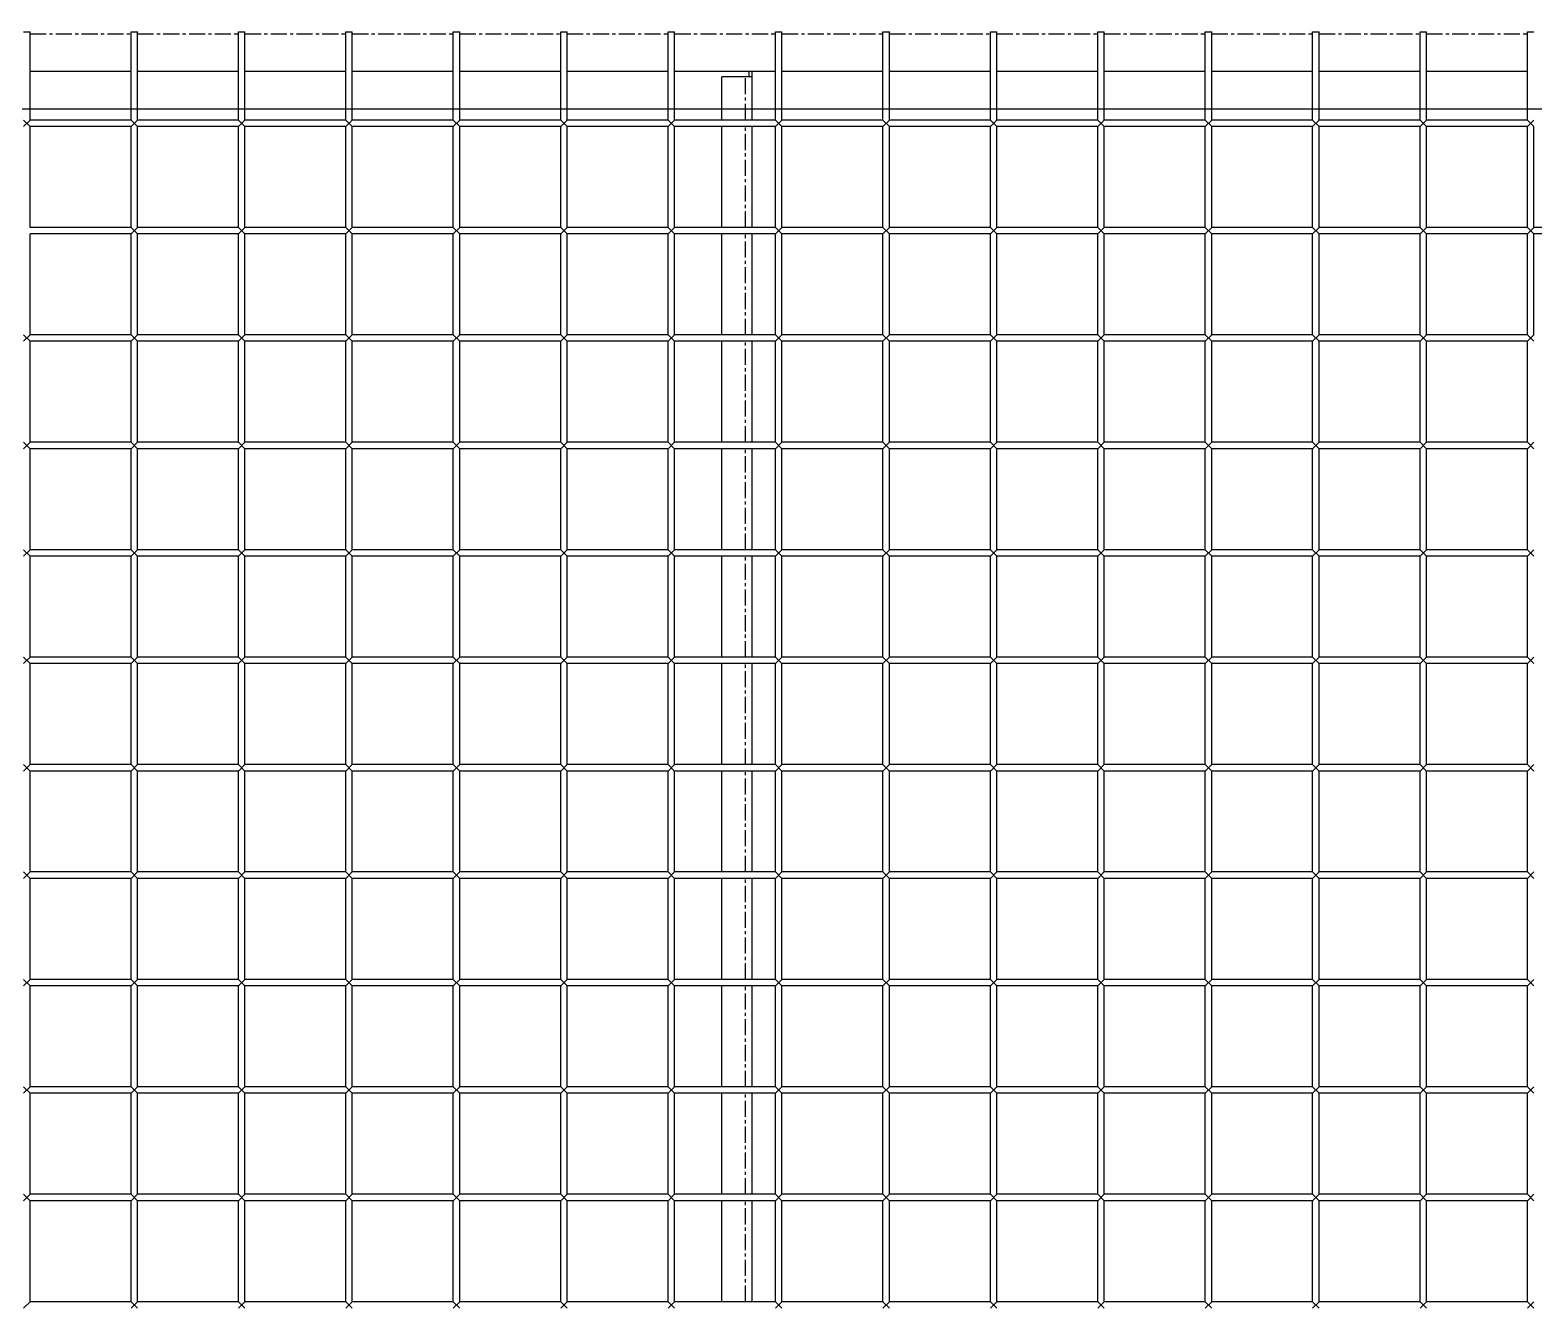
# Model space of a CAD drawing. Header units: millimetres. Extents: x -198529 to 244266, y -64 to 158464.
# Drawn here: x -169082 to -168382, y 97567 to 98160 of the extents above; entities that cross this region are included whole.
import ezdxf

# ---------------------------------------------------------------- set-up
doc = ezdxf.new("R2010")
doc.units = ezdxf.units.MM
doc.linetypes.add('CENTER', pattern=[12, 7.5, -1.5, 1.5, -1.5])
doc.layers.add('0-DCC', color=30, linetype='Continuous')
doc.layers.add('0-DCC-STRUC', color=180, linetype='Continuous')

# ---------------------------------------------------------------- blocks, each defined once
blk = doc.blocks.new('DCC2850x1800(右)')
at = {"color": 0, "linetype": 'Continuous'}
for p, q in [((64142.5, -72712.38), (64139.5, -72712.38)), ((64142.5, -72753.48), (64142.5, -72712.38)), ((64189.5, -72753.48), (64189.5, -72712.38)), ((64192.5, -72712.38), (64189.5, -72712.38)), ((64192.5, -72753.48), (64192.5, -72712.38)), ((64239.5, -72753.48), (64239.5, -72712.38)), ((64242.5, -72712.38), (64239.5, -72712.38)), ((64242.5, -72753.48), (64242.5, -72712.38)), ((64289.5, -72753.48), (64289.5, -72712.38)), ((64292.5, -72712.38), (64289.5, -72712.38)), ((64292.5, -72753.48), (64292.5, -72712.38)), ((64339.5, -72753.48), (64339.5, -72712.38)), ((64342.5, -72712.38), (64339.5, -72712.38)), ((64342.5, -72753.48), (64342.5, -72712.38)), ((64389.5, -72753.48), (64389.5, -72712.38)), ((64392.5, -72712.38), (64389.5, -72712.38)), ((64392.5, -72753.48), (64392.5, -72712.38)), ((64439.5, -72753.48), (64439.5, -72712.38)), ((64442.5, -72712.38), (64439.5, -72712.38)), ((64442.5, -72753.48), (64442.5, -72712.38)), ((64489.5, -72753.48), (64489.5, -72712.38)), ((64492.5, -72712.38), (64489.5, -72712.38)), ((64492.5, -72753.48), (64492.5, -72712.38)), ((64539.5, -72753.48), (64539.5, -72712.38)), ((64542.5, -72712.38), (64539.5, -72712.38)), ((64542.5, -72753.48), (64542.5, -72712.38)), ((64589.5, -72753.48), (64589.5, -72712.38)), ((64592.5, -72712.38), (64589.5, -72712.38)), ((64592.5, -72753.48), (64592.5, -72712.38)), ((64639.5, -72753.48), (64639.5, -72712.38)), ((64642.5, -72712.38), (64639.5, -72712.38)), ((64642.5, -72753.48), (64642.5, -72712.38)), ((64689.5, -72753.48), (64689.5, -72712.38)), ((64692.5, -72712.38), (64689.5, -72712.38)), ((64692.5, -72753.48), (64692.5, -72712.38)), ((64739.5, -72753.48), (64739.5, -72712.38)), ((64742.5, -72712.38), (64739.5, -72712.38)), ((64742.5, -72753.48), (64742.5, -72712.38)), ((64789.5, -72753.48), (64789.5, -72712.38)), ((64792.5, -72712.38), (64789.5, -72712.38)), ((64792.5, -72753.48), (64792.5, -72712.38)), ((64839.5, -72753.48), (64839.5, -72712.38)), ((64842.5, -72712.38), (64839.5, -72712.38)), ((64142.5, -72730.88), (64189.5, -72730.88)), ((64192.5, -72730.88), (64239.5, -72730.88)), ((64242.5, -72730.88), (64289.5, -72730.88)), ((64292.5, -72730.88), (64339.5, -72730.88)), ((64342.5, -72730.88), (64389.5, -72730.88)), ((64392.5, -72730.88), (64439.5, -72730.88)), ((64442.5, -72730.88), (64489.5, -72730.88)), ((64492.5, -72730.88), (64539.5, -72730.88)), ((64503.5, -72730.88), (64503.5, -72753.48)), ((64503.5, -72733.38), (64517.5, -72733.38)), ((64505, -72730.88), (64505, -72733.38)), ((64517.5, -72753.48), (64517.5, -72733.38)), ((64542.5, -72730.88), (64589.5, -72730.88)), ((64592.5, -72730.88), (64639.5, -72730.88)), ((64642.5, -72730.88), (64689.5, -72730.88)), ((64692.5, -72730.88), (64739.5, -72730.88)), ((64742.5, -72730.88), (64789.5, -72730.88)), ((64792.5, -72730.88), (64839.5, -72730.88)), ((64142.5, -72756.48), (64139.5, -72753.48)), ((64139.5, -72756.48), (64142.5, -72753.48)), ((64139.5, -72803.48), (64139.5, -72756.48)), ((64142.5, -72753.48), (64189.5, -72753.48)), ((64142.5, -72756.48), (64189.5, -72756.48)), ((64142.5, -72803.48), (64142.5, -72756.48)), ((64192.5, -72756.48), (64189.5, -72753.48)), ((64189.5, -72756.48), (64192.5, -72753.48)), ((64189.5, -72803.48), (64189.5, -72756.48)), ((64192.5, -72753.48), (64239.5, -72753.48)), ((64192.5, -72756.48), (64239.5, -72756.48)), ((64192.5, -72803.48), (64192.5, -72756.48)), ((64242.5, -72756.48), (64239.5, -72753.48)), ((64239.5, -72756.48), (64242.5, -72753.48)), ((64239.5, -72803.48), (64239.5, -72756.48)), ((64242.5, -72753.48), (64289.5, -72753.48)), ((64242.5, -72756.48), (64289.5, -72756.48)), ((64242.5, -72803.48), (64242.5, -72756.48)), ((64292.5, -72756.48), (64289.5, -72753.48)), ((64289.5, -72756.48), (64292.5, -72753.48)), ((64289.5, -72803.48), (64289.5, -72756.48)), ((64292.5, -72753.48), (64339.5, -72753.48)), ((64292.5, -72756.48), (64339.5, -72756.48)), ((64292.5, -72803.48), (64292.5, -72756.48)), ((64342.5, -72756.48), (64339.5, -72753.48)), ((64339.5, -72756.48), (64342.5, -72753.48)), ((64339.5, -72803.48), (64339.5, -72756.48)), ((64342.5, -72753.48), (64389.5, -72753.48)), ((64342.5, -72756.48), (64389.5, -72756.48)), ((64342.5, -72803.48), (64342.5, -72756.48)), ((64392.5, -72756.48), (64389.5, -72753.48)), ((64389.5, -72756.48), (64392.5, -72753.48)), ((64389.5, -72803.48), (64389.5, -72756.48)), ((64392.5, -72753.48), (64439.5, -72753.48)), ((64392.5, -72756.48), (64439.5, -72756.48)), ((64392.5, -72803.48), (64392.5, -72756.48)), ((64442.5, -72756.48), (64439.5, -72753.48)), ((64439.5, -72756.48), (64442.5, -72753.48)), ((64439.5, -72803.48), (64439.5, -72756.48)), ((64442.5, -72753.48), (64489.5, -72753.48)), ((64442.5, -72756.48), (64489.5, -72756.48)), ((64442.5, -72803.48), (64442.5, -72756.48)), ((64492.5, -72756.48), (64489.5, -72753.48)), ((64489.5, -72756.48), (64492.5, -72753.48)), ((64489.5, -72803.48), (64489.5, -72756.48)), ((64492.5, -72753.48), (64539.5, -72753.48)), ((64492.5, -72756.48), (64539.5, -72756.48)), ((64492.5, -72803.48), (64492.5, -72756.48)), ((64503.5, -72756.48), (64503.5, -72803.48)), ((64517.5, -72803.48), (64517.5, -72756.48)), ((64542.5, -72756.48), (64539.5, -72753.48)), ((64539.5, -72756.48), (64542.5, -72753.48)), ((64539.5, -72803.48), (64539.5, -72756.48)), ((64542.5, -72753.48), (64589.5, -72753.48)), ((64542.5, -72756.48), (64589.5, -72756.48)), ((64542.5, -72803.48), (64542.5, -72756.48)), ((64592.5, -72756.48), (64589.5, -72753.48)), ((64589.5, -72756.48), (64592.5, -72753.48)), ((64589.5, -72803.48), (64589.5, -72756.48)), ((64592.5, -72753.48), (64639.5, -72753.48)), ((64592.5, -72756.48), (64639.5, -72756.48)), ((64592.5, -72803.48), (64592.5, -72756.48)), ((64642.5, -72756.48), (64639.5, -72753.48)), ((64639.5, -72756.48), (64642.5, -72753.48)), ((64639.5, -72803.48), (64639.5, -72756.48)), ((64642.5, -72753.48), (64689.5, -72753.48)), ((64642.5, -72756.48), (64689.5, -72756.48)), ((64642.5, -72803.48), (64642.5, -72756.48)), ((64692.5, -72756.48), (64689.5, -72753.48)), ((64689.5, -72756.48), (64692.5, -72753.48)), ((64689.5, -72803.48), (64689.5, -72756.48)), ((64692.5, -72753.48), (64739.5, -72753.48)), ((64692.5, -72756.48), (64739.5, -72756.48)), ((64692.5, -72803.48), (64692.5, -72756.48)), ((64742.5, -72756.48), (64739.5, -72753.48)), ((64739.5, -72756.48), (64742.5, -72753.48)), ((64739.5, -72803.48), (64739.5, -72756.48)), ((64742.5, -72753.48), (64789.5, -72753.48)), ((64742.5, -72756.48), (64789.5, -72756.48)), ((64742.5, -72803.48), (64742.5, -72756.48)), ((64792.5, -72756.48), (64789.5, -72753.48)), ((64789.5, -72756.48), (64792.5, -72753.48)), ((64789.5, -72803.48), (64789.5, -72756.48)), ((64792.5, -72753.48), (64839.5, -72753.48)), ((64792.5, -72756.48), (64839.5, -72756.48)), ((64792.5, -72803.48), (64792.5, -72756.48)), ((64842.5, -72756.48), (64839.5, -72753.48)), ((64839.5, -72756.48), (64842.5, -72753.48)), ((64839.5, -72803.48), (64839.5, -72756.48)), ((64092.5, -72803.48), (64139.5, -72803.48)), ((64092.5, -72806.48), (64139.5, -72806.48)), ((64142.5, -72806.48), (64139.5, -72803.48)), ((64142.5, -72803.48), (64139.5, -72806.48)), ((64139.5, -72853.48), (64139.5, -72806.48)), ((64142.5, -72803.48), (64189.5, -72803.48)), ((64142.5, -72853.48), (64142.5, -72806.48)), ((64142.5, -72806.48), (64189.5, -72806.48)), ((64192.5, -72806.48), (64189.5, -72803.48)), ((64192.5, -72803.48), (64189.5, -72806.48)), ((64189.5, -72853.48), (64189.5, -72806.48)), ((64192.5, -72803.48), (64239.5, -72803.48)), ((64192.5, -72853.48), (64192.5, -72806.48)), ((64192.5, -72806.48), (64239.5, -72806.48)), ((64242.5, -72806.48), (64239.5, -72803.48)), ((64242.5, -72803.48), (64239.5, -72806.48)), ((64239.5, -72853.48), (64239.5, -72806.48)), ((64242.5, -72803.48), (64289.5, -72803.48)), ((64242.5, -72853.48), (64242.5, -72806.48)), ((64242.5, -72806.48), (64289.5, -72806.48)), ((64292.5, -72806.48), (64289.5, -72803.48)), ((64292.5, -72803.48), (64289.5, -72806.48)), ((64289.5, -72853.48), (64289.5, -72806.48)), ((64292.5, -72803.48), (64339.5, -72803.48)), ((64292.5, -72853.48), (64292.5, -72806.48)), ((64292.5, -72806.48), (64339.5, -72806.48)), ((64342.5, -72806.48), (64339.5, -72803.48)), ((64342.5, -72803.48), (64339.5, -72806.48)), ((64339.5, -72853.48), (64339.5, -72806.48)), ((64342.5, -72803.48), (64389.5, -72803.48)), ((64342.5, -72853.48), (64342.5, -72806.48)), ((64342.5, -72806.48), (64389.5, -72806.48)), ((64392.5, -72806.48), (64389.5, -72803.48)), ((64392.5, -72803.48), (64389.5, -72806.48)), ((64389.5, -72853.48), (64389.5, -72806.48)), ((64392.5, -72803.48), (64439.5, -72803.48)), ((64392.5, -72853.48), (64392.5, -72806.48)), ((64392.5, -72806.48), (64439.5, -72806.48)), ((64442.5, -72806.48), (64439.5, -72803.48)), ((64442.5, -72803.48), (64439.5, -72806.48)), ((64439.5, -72853.48), (64439.5, -72806.48)), ((64442.5, -72803.48), (64489.5, -72803.48)), ((64442.5, -72853.48), (64442.5, -72806.48)), ((64442.5, -72806.48), (64489.5, -72806.48)), ((64492.5, -72806.48), (64489.5, -72803.48)), ((64492.5, -72803.48), (64489.5, -72806.48)), ((64489.5, -72853.48), (64489.5, -72806.48)), ((64492.5, -72803.48), (64539.5, -72803.48)), ((64492.5, -72853.48), (64492.5, -72806.48)), ((64492.5, -72806.48), (64539.5, -72806.48)), ((64503.5, -72806.48), (64503.5, -72853.48)), ((64517.5, -72853.48), (64517.5, -72806.48)), ((64542.5, -72806.48), (64539.5, -72803.48)), ((64542.5, -72803.48), (64539.5, -72806.48)), ((64539.5, -72853.48), (64539.5, -72806.48)), ((64542.5, -72803.48), (64589.5, -72803.48)), ((64542.5, -72853.48), (64542.5, -72806.48)), ((64542.5, -72806.48), (64589.5, -72806.48)), ((64592.5, -72806.48), (64589.5, -72803.48)), ((64592.5, -72803.48), (64589.5, -72806.48)), ((64589.5, -72853.48), (64589.5, -72806.48)), ((64592.5, -72803.48), (64639.5, -72803.48)), ((64592.5, -72853.48), (64592.5, -72806.48)), ((64592.5, -72806.48), (64639.5, -72806.48)), ((64642.5, -72806.48), (64639.5, -72803.48)), ((64642.5, -72803.48), (64639.5, -72806.48)), ((64639.5, -72853.48), (64639.5, -72806.48)), ((64642.5, -72803.48), (64689.5, -72803.48)), ((64642.5, -72853.48), (64642.5, -72806.48)), ((64642.5, -72806.48), (64689.5, -72806.48)), ((64692.5, -72806.48), (64689.5, -72803.48)), ((64692.5, -72803.48), (64689.5, -72806.48)), ((64689.5, -72853.48), (64689.5, -72806.48)), ((64692.5, -72803.48), (64739.5, -72803.48)), ((64692.5, -72853.48), (64692.5, -72806.48)), ((64692.5, -72806.48), (64739.5, -72806.48)), ((64742.5, -72806.48), (64739.5, -72803.48)), ((64742.5, -72803.48), (64739.5, -72806.48)), ((64739.5, -72853.48), (64739.5, -72806.48)), ((64742.5, -72803.48), (64789.5, -72803.48)), ((64742.5, -72853.48), (64742.5, -72806.48)), ((64742.5, -72806.48), (64789.5, -72806.48)), ((64792.5, -72806.48), (64789.5, -72803.48)), ((64792.5, -72803.48), (64789.5, -72806.48)), ((64789.5, -72853.48), (64789.5, -72806.48)), ((64792.5, -72803.48), (64839.5, -72803.48)), ((64792.5, -72853.48), (64792.5, -72806.48)), ((64792.5, -72806.48), (64839.5, -72806.48)), ((64839.5, -72853.48), (64839.5, -72806.48)), ((64142.5, -72856.48), (64139.5, -72853.48)), ((64142.5, -72853.48), (64139.5, -72856.48)), ((64142.5, -72853.48), (64189.5, -72853.48)), ((64192.5, -72856.48), (64189.5, -72853.48)), ((64192.5, -72853.48), (64189.5, -72856.48)), ((64192.5, -72853.48), (64239.5, -72853.48)), ((64242.5, -72856.48), (64239.5, -72853.48)), ((64242.5, -72853.48), (64239.5, -72856.48)), ((64242.5, -72853.48), (64289.5, -72853.48)), ((64292.5, -72856.48), (64289.5, -72853.48)), ((64292.5, -72853.48), (64289.5, -72856.48)), ((64292.5, -72853.48), (64339.5, -72853.48)), ((64342.5, -72856.48), (64339.5, -72853.48)), ((64342.5, -72853.48), (64339.5, -72856.48)), ((64342.5, -72853.48), (64389.5, -72853.48)), ((64392.5, -72856.48), (64389.5, -72853.48)), ((64392.5, -72853.48), (64389.5, -72856.48)), ((64392.5, -72853.48), (64439.5, -72853.48)), ((64442.5, -72856.48), (64439.5, -72853.48)), ((64442.5, -72853.48), (64439.5, -72856.48)), ((64442.5, -72853.48), (64489.5, -72853.48)), ((64492.5, -72856.48), (64489.5, -72853.48)), ((64492.5, -72853.48), (64489.5, -72856.48)), ((64492.5, -72853.48), (64539.5, -72853.48)), ((64542.5, -72856.48), (64539.5, -72853.48)), ((64542.5, -72853.48), (64539.5, -72856.48)), ((64542.5, -72853.48), (64589.5, -72853.48)), ((64592.5, -72856.48), (64589.5, -72853.48)), ((64592.5, -72853.48), (64589.5, -72856.48)), ((64592.5, -72853.48), (64639.5, -72853.48)), ((64642.5, -72856.48), (64639.5, -72853.48)), ((64639.5, -72856.48), (64642.5, -72853.48)), ((64642.5, -72853.48), (64689.5, -72853.48)), ((64692.5, -72856.48), (64689.5, -72853.48)), ((64689.5, -72856.48), (64692.5, -72853.48)), ((64692.5, -72853.48), (64739.5, -72853.48)), ((64742.5, -72856.48), (64739.5, -72853.48)), ((64739.5, -72856.48), (64742.5, -72853.48)), ((64742.5, -72853.48), (64789.5, -72853.48)), ((64792.5, -72856.48), (64789.5, -72853.48)), ((64789.5, -72856.48), (64792.5, -72853.48)), ((64792.5, -72853.48), (64839.5, -72853.48)), ((64842.5, -72856.48), (64839.5, -72853.48)), ((64839.5, -72856.48), (64842.5, -72853.48)), ((64142.5, -72903.48), (64142.5, -72856.48)), ((64142.5, -72856.48), (64189.5, -72856.48)), ((64189.5, -72903.48), (64189.5, -72856.48)), ((64192.5, -72903.48), (64192.5, -72856.48)), ((64192.5, -72856.48), (64239.5, -72856.48)), ((64239.5, -72903.48), (64239.5, -72856.48)), ((64242.5, -72903.48), (64242.5, -72856.48)), ((64242.5, -72856.48), (64289.5, -72856.48)), ((64289.5, -72903.48), (64289.5, -72856.48)), ((64292.5, -72903.48), (64292.5, -72856.48)), ((64292.5, -72856.48), (64339.5, -72856.48)), ((64339.5, -72903.48), (64339.5, -72856.48)), ((64342.5, -72903.48), (64342.5, -72856.48)), ((64342.5, -72856.48), (64389.5, -72856.48)), ((64389.5, -72903.48), (64389.5, -72856.48)), ((64392.5, -72903.48), (64392.5, -72856.48)), ((64392.5, -72856.48), (64439.5, -72856.48)), ((64439.5, -72903.48), (64439.5, -72856.48)), ((64442.5, -72903.48), (64442.5, -72856.48)), ((64442.5, -72856.48), (64489.5, -72856.48)), ((64489.5, -72903.48), (64489.5, -72856.48)), ((64492.5, -72903.48), (64492.5, -72856.48)), ((64492.5, -72856.48), (64539.5, -72856.48)), ((64503.5, -72856.48), (64503.5, -72903.48)), ((64517.5, -72903.48), (64517.5, -72856.48)), ((64539.5, -72903.48), (64539.5, -72856.48)), ((64542.5, -72903.48), (64542.5, -72856.48)), ((64542.5, -72856.48), (64589.5, -72856.48)), ((64589.5, -72903.48), (64589.5, -72856.48)), ((64592.5, -72903.48), (64592.5, -72856.48)), ((64592.5, -72856.48), (64639.5, -72856.48)), ((64639.5, -72903.48), (64639.5, -72856.48)), ((64642.5, -72903.48), (64642.5, -72856.48)), ((64642.5, -72856.48), (64689.5, -72856.48)), ((64689.5, -72903.48), (64689.5, -72856.48)), ((64692.5, -72903.48), (64692.5, -72856.48)), ((64692.5, -72856.48), (64739.5, -72856.48)), ((64739.5, -72903.48), (64739.5, -72856.48)), ((64742.5, -72903.48), (64742.5, -72856.48)), ((64742.5, -72856.48), (64789.5, -72856.48)), ((64789.5, -72903.48), (64789.5, -72856.48)), ((64792.5, -72903.48), (64792.5, -72856.48)), ((64792.5, -72856.48), (64839.5, -72856.48)), ((64839.5, -72903.48), (64839.5, -72856.48)), ((64142.5, -72906.48), (64139.5, -72903.48)), ((64142.5, -72903.48), (64139.5, -72906.48)), ((64142.5, -72903.48), (64189.5, -72903.48)), ((64192.5, -72906.48), (64189.5, -72903.48)), ((64192.5, -72903.48), (64189.5, -72906.48)), ((64192.5, -72903.48), (64239.5, -72903.48)), ((64242.5, -72906.48), (64239.5, -72903.48)), ((64242.5, -72903.48), (64239.5, -72906.48)), ((64242.5, -72903.48), (64289.5, -72903.48)), ((64292.5, -72906.48), (64289.5, -72903.48)), ((64292.5, -72903.48), (64289.5, -72906.48)), ((64292.5, -72903.48), (64339.5, -72903.48)), ((64342.5, -72906.48), (64339.5, -72903.48)), ((64342.5, -72903.48), (64339.5, -72906.48)), ((64342.5, -72903.48), (64389.5, -72903.48)), ((64392.5, -72906.48), (64389.5, -72903.48)), ((64392.5, -72903.48), (64389.5, -72906.48)), ((64392.5, -72903.48), (64439.5, -72903.48)), ((64442.5, -72906.48), (64439.5, -72903.48)), ((64442.5, -72903.48), (64439.5, -72906.48)), ((64442.5, -72903.48), (64489.5, -72903.48)), ((64492.5, -72906.48), (64489.5, -72903.48)), ((64492.5, -72903.48), (64489.5, -72906.48)), ((64492.5, -72903.48), (64539.5, -72903.48)), ((64542.5, -72906.48), (64539.5, -72903.48)), ((64542.5, -72903.48), (64539.5, -72906.48)), ((64542.5, -72903.48), (64589.5, -72903.48)), ((64592.5, -72906.48), (64589.5, -72903.48)), ((64592.5, -72903.48), (64589.5, -72906.48)), ((64592.5, -72903.48), (64639.5, -72903.48)), ((64642.5, -72906.48), (64639.5, -72903.48)), ((64642.5, -72903.48), (64639.5, -72906.48)), ((64642.5, -72903.48), (64689.5, -72903.48)), ((64692.5, -72906.48), (64689.5, -72903.48)), ((64689.5, -72906.48), (64692.5, -72903.48)), ((64692.5, -72903.48), (64739.5, -72903.48)), ((64742.5, -72906.48), (64739.5, -72903.48)), ((64739.5, -72906.48), (64742.5, -72903.48)), ((64742.5, -72903.48), (64789.5, -72903.48)), ((64792.5, -72906.48), (64789.5, -72903.48)), ((64789.5, -72906.48), (64792.5, -72903.48)), ((64792.5, -72903.48), (64839.5, -72903.48)), ((64842.5, -72906.48), (64839.5, -72903.48)), ((64839.5, -72906.48), (64842.5, -72903.48)), ((64142.5, -72953.48), (64142.5, -72906.48)), ((64142.5, -72906.48), (64189.5, -72906.48)), ((64189.5, -72953.48), (64189.5, -72906.48)), ((64192.5, -72953.48), (64192.5, -72906.48)), ((64192.5, -72906.48), (64239.5, -72906.48)), ((64239.5, -72953.48), (64239.5, -72906.48)), ((64242.5, -72953.48), (64242.5, -72906.48)), ((64242.5, -72906.48), (64289.5, -72906.48)), ((64289.5, -72953.48), (64289.5, -72906.48)), ((64292.5, -72953.48), (64292.5, -72906.48)), ((64292.5, -72906.48), (64339.5, -72906.48)), ((64339.5, -72953.48), (64339.5, -72906.48)), ((64342.5, -72953.48), (64342.5, -72906.48)), ((64342.5, -72906.48), (64389.5, -72906.48)), ((64389.5, -72953.48), (64389.5, -72906.48)), ((64392.5, -72953.48), (64392.5, -72906.48)), ((64392.5, -72906.48), (64439.5, -72906.48)), ((64439.5, -72953.48), (64439.5, -72906.48)), ((64442.5, -72953.48), (64442.5, -72906.48)), ((64442.5, -72906.48), (64489.5, -72906.48)), ((64489.5, -72953.48), (64489.5, -72906.48)), ((64492.5, -72953.48), (64492.5, -72906.48)), ((64492.5, -72906.48), (64539.5, -72906.48)), ((64503.5, -72906.48), (64503.5, -72953.48)), ((64517.5, -72953.48), (64517.5, -72906.48)), ((64539.5, -72953.48), (64539.5, -72906.48)), ((64542.5, -72953.48), (64542.5, -72906.48)), ((64542.5, -72906.48), (64589.5, -72906.48)), ((64589.5, -72953.48), (64589.5, -72906.48)), ((64592.5, -72953.48), (64592.5, -72906.48)), ((64592.5, -72906.48), (64639.5, -72906.48)), ((64639.5, -72953.48), (64639.5, -72906.48)), ((64642.5, -72953.48), (64642.5, -72906.48)), ((64642.5, -72906.48), (64689.5, -72906.48)), ((64689.5, -72953.48), (64689.5, -72906.48)), ((64692.5, -72953.48), (64692.5, -72906.48)), ((64692.5, -72906.48), (64739.5, -72906.48)), ((64739.5, -72953.48), (64739.5, -72906.48)), ((64742.5, -72953.48), (64742.5, -72906.48)), ((64742.5, -72906.48), (64789.5, -72906.48)), ((64789.5, -72953.48), (64789.5, -72906.48)), ((64792.5, -72953.48), (64792.5, -72906.48)), ((64792.5, -72906.48), (64839.5, -72906.48)), ((64839.5, -72953.48), (64839.5, -72906.48)), ((64142.5, -72956.48), (64139.5, -72953.48)), ((64142.5, -72953.48), (64139.5, -72956.48)), ((64142.5, -72953.48), (64189.5, -72953.48)), ((64192.5, -72956.48), (64189.5, -72953.48)), ((64192.5, -72953.48), (64189.5, -72956.48)), ((64192.5, -72953.48), (64239.5, -72953.48)), ((64242.5, -72956.48), (64239.5, -72953.48)), ((64242.5, -72953.48), (64239.5, -72956.48)), ((64242.5, -72953.48), (64289.5, -72953.48)), ((64292.5, -72956.48), (64289.5, -72953.48)), ((64292.5, -72953.48), (64289.5, -72956.48)), ((64292.5, -72953.48), (64339.5, -72953.48)), ((64342.5, -72956.48), (64339.5, -72953.48)), ((64342.5, -72953.48), (64339.5, -72956.48)), ((64342.5, -72953.48), (64389.5, -72953.48)), ((64392.5, -72956.48), (64389.5, -72953.48)), ((64392.5, -72953.48), (64389.5, -72956.48)), ((64392.5, -72953.48), (64439.5, -72953.48)), ((64442.5, -72956.48), (64439.5, -72953.48)), ((64442.5, -72953.48), (64439.5, -72956.48)), ((64442.5, -72953.48), (64489.5, -72953.48)), ((64492.5, -72956.48), (64489.5, -72953.48)), ((64492.5, -72953.48), (64489.5, -72956.48)), ((64492.5, -72953.48), (64539.5, -72953.48)), ((64542.5, -72956.48), (64539.5, -72953.48)), ((64542.5, -72953.48), (64539.5, -72956.48)), ((64542.5, -72953.48), (64589.5, -72953.48)), ((64592.5, -72956.48), (64589.5, -72953.48)), ((64592.5, -72953.48), (64589.5, -72956.48)), ((64592.5, -72953.48), (64639.5, -72953.48)), ((64642.5, -72956.48), (64639.5, -72953.48)), ((64642.5, -72953.48), (64639.5, -72956.48)), ((64642.5, -72953.48), (64689.5, -72953.48)), ((64692.5, -72956.48), (64689.5, -72953.48)), ((64692.5, -72953.48), (64689.5, -72956.48)), ((64692.5, -72953.48), (64739.5, -72953.48)), ((64742.5, -72956.48), (64739.5, -72953.48)), ((64739.5, -72956.48), (64742.5, -72953.48)), ((64742.5, -72953.48), (64789.5, -72953.48)), ((64792.5, -72956.48), (64789.5, -72953.48)), ((64789.5, -72956.48), (64792.5, -72953.48)), ((64792.5, -72953.48), (64839.5, -72953.48)), ((64842.5, -72956.48), (64839.5, -72953.48)), ((64839.5, -72956.48), (64842.5, -72953.48)), ((64142.5, -73003.48), (64142.5, -72956.48)), ((64142.5, -72956.48), (64189.5, -72956.48)), ((64189.5, -73003.48), (64189.5, -72956.48)), ((64192.5, -73003.48), (64192.5, -72956.48)), ((64192.5, -72956.48), (64239.5, -72956.48)), ((64239.5, -73003.48), (64239.5, -72956.48)), ((64242.5, -73003.48), (64242.5, -72956.48)), ((64242.5, -72956.48), (64289.5, -72956.48)), ((64289.5, -73003.48), (64289.5, -72956.48)), ((64292.5, -73003.48), (64292.5, -72956.48)), ((64292.5, -72956.48), (64339.5, -72956.48)), ((64339.5, -73003.48), (64339.5, -72956.48)), ((64342.5, -73003.48), (64342.5, -72956.48)), ((64342.5, -72956.48), (64389.5, -72956.48)), ((64389.5, -73003.48), (64389.5, -72956.48)), ((64392.5, -73003.48), (64392.5, -72956.48)), ((64392.5, -72956.48), (64439.5, -72956.48)), ((64439.5, -73003.48), (64439.5, -72956.48)), ((64442.5, -73003.48), (64442.5, -72956.48)), ((64442.5, -72956.48), (64489.5, -72956.48)), ((64489.5, -73003.48), (64489.5, -72956.48)), ((64492.5, -73003.48), (64492.5, -72956.48)), ((64492.5, -72956.48), (64539.5, -72956.48)), ((64503.5, -72956.48), (64503.5, -73003.48)), ((64517.5, -73003.48), (64517.5, -72956.48)), ((64539.5, -73003.48), (64539.5, -72956.48)), ((64542.5, -73003.48), (64542.5, -72956.48)), ((64542.5, -72956.48), (64589.5, -72956.48)), ((64589.5, -73003.48), (64589.5, -72956.48)), ((64592.5, -73003.48), (64592.5, -72956.48)), ((64592.5, -72956.48), (64639.5, -72956.48)), ((64639.5, -73003.48), (64639.5, -72956.48)), ((64642.5, -73003.48), (64642.5, -72956.48)), ((64642.5, -72956.48), (64689.5, -72956.48)), ((64689.5, -73003.48), (64689.5, -72956.48)), ((64692.5, -73003.48), (64692.5, -72956.48)), ((64692.5, -72956.48), (64739.5, -72956.48)), ((64739.5, -73003.48), (64739.5, -72956.48)), ((64742.5, -73003.48), (64742.5, -72956.48)), ((64742.5, -72956.48), (64789.5, -72956.48)), ((64789.5, -73003.48), (64789.5, -72956.48)), ((64792.5, -73003.48), (64792.5, -72956.48)), ((64792.5, -72956.48), (64839.5, -72956.48)), ((64839.5, -73003.48), (64839.5, -72956.48)), ((64142.5, -73006.48), (64139.5, -73003.48)), ((64142.5, -73003.48), (64139.5, -73006.48)), ((64142.5, -73003.48), (64189.5, -73003.48)), ((64142.5, -73053.48), (64142.5, -73006.48)), ((64142.5, -73006.48), (64189.5, -73006.48)), ((64192.5, -73006.48), (64189.5, -73003.48)), ((64192.5, -73003.48), (64189.5, -73006.48)), ((64189.5, -73053.48), (64189.5, -73006.48)), ((64192.5, -73003.48), (64239.5, -73003.48)), ((64192.5, -73053.48), (64192.5, -73006.48)), ((64192.5, -73006.48), (64239.5, -73006.48)), ((64242.5, -73006.48), (64239.5, -73003.48)), ((64242.5, -73003.48), (64239.5, -73006.48)), ((64239.5, -73053.48), (64239.5, -73006.48)), ((64242.5, -73003.48), (64289.5, -73003.48)), ((64242.5, -73053.48), (64242.5, -73006.48)), ((64242.5, -73006.48), (64289.5, -73006.48)), ((64292.5, -73006.48), (64289.5, -73003.48)), ((64292.5, -73003.48), (64289.5, -73006.48)), ((64289.5, -73053.48), (64289.5, -73006.48)), ((64292.5, -73003.48), (64339.5, -73003.48)), ((64292.5, -73053.48), (64292.5, -73006.48)), ((64292.5, -73006.48), (64339.5, -73006.48)), ((64342.5, -73006.48), (64339.5, -73003.48)), ((64342.5, -73003.48), (64339.5, -73006.48)), ((64339.5, -73053.48), (64339.5, -73006.48)), ((64342.5, -73003.48), (64389.5, -73003.48)), ((64342.5, -73053.48), (64342.5, -73006.48)), ((64342.5, -73006.48), (64389.5, -73006.48)), ((64392.5, -73006.48), (64389.5, -73003.48)), ((64392.5, -73003.48), (64389.5, -73006.48)), ((64389.5, -73053.48), (64389.5, -73006.48)), ((64392.5, -73003.48), (64439.5, -73003.48)), ((64392.5, -73053.48), (64392.5, -73006.48)), ((64392.5, -73006.48), (64439.5, -73006.48)), ((64442.5, -73006.48), (64439.5, -73003.48)), ((64442.5, -73003.48), (64439.5, -73006.48)), ((64439.5, -73053.48), (64439.5, -73006.48)), ((64442.5, -73003.48), (64489.5, -73003.48)), ((64442.5, -73053.48), (64442.5, -73006.48)), ((64442.5, -73006.48), (64489.5, -73006.48)), ((64492.5, -73006.48), (64489.5, -73003.48)), ((64492.5, -73003.48), (64489.5, -73006.48)), ((64489.5, -73053.48), (64489.5, -73006.48)), ((64492.5, -73003.48), (64539.5, -73003.48)), ((64492.5, -73053.48), (64492.5, -73006.48)), ((64492.5, -73006.48), (64539.5, -73006.48)), ((64503.5, -73006.48), (64503.5, -73053.48)), ((64517.5, -73053.48), (64517.5, -73006.48)), ((64542.5, -73006.48), (64539.5, -73003.48)), ((64542.5, -73003.48), (64539.5, -73006.48)), ((64539.5, -73053.48), (64539.5, -73006.48)), ((64542.5, -73003.48), (64589.5, -73003.48)), ((64542.5, -73053.48), (64542.5, -73006.48)), ((64542.5, -73006.48), (64589.5, -73006.48)), ((64592.5, -73006.48), (64589.5, -73003.48)), ((64592.5, -73003.48), (64589.5, -73006.48)), ((64589.5, -73053.48), (64589.5, -73006.48)), ((64592.5, -73003.48), (64639.5, -73003.48)), ((64592.5, -73053.48), (64592.5, -73006.48)), ((64592.5, -73006.48), (64639.5, -73006.48)), ((64642.5, -73006.48), (64639.5, -73003.48)), ((64642.5, -73003.48), (64639.5, -73006.48)), ((64639.5, -73053.48), (64639.5, -73006.48)), ((64642.5, -73003.48), (64689.5, -73003.48)), ((64642.5, -73053.48), (64642.5, -73006.48)), ((64642.5, -73006.48), (64689.5, -73006.48)), ((64692.5, -73006.48), (64689.5, -73003.48)), ((64692.5, -73003.48), (64689.5, -73006.48)), ((64689.5, -73053.48), (64689.5, -73006.48)), ((64692.5, -73003.48), (64739.5, -73003.48)), ((64692.5, -73053.48), (64692.5, -73006.48)), ((64692.5, -73006.48), (64739.5, -73006.48)), ((64742.5, -73006.48), (64739.5, -73003.48)), ((64742.5, -73003.48), (64739.5, -73006.48)), ((64739.5, -73053.48), (64739.5, -73006.48)), ((64742.5, -73003.48), (64789.5, -73003.48)), ((64742.5, -73053.48), (64742.5, -73006.48)), ((64742.5, -73006.48), (64789.5, -73006.48)), ((64792.5, -73006.48), (64789.5, -73003.48)), ((64789.5, -73006.48), (64792.5, -73003.48)), ((64789.5, -73053.48), (64789.5, -73006.48)), ((64792.5, -73003.48), (64839.5, -73003.48)), ((64792.5, -73053.48), (64792.5, -73006.48)), ((64792.5, -73006.48), (64839.5, -73006.48)), ((64842.5, -73006.48), (64839.5, -73003.48)), ((64839.5, -73006.48), (64842.5, -73003.48)), ((64839.5, -73053.48), (64839.5, -73006.48)), ((64142.5, -73056.48), (64139.5, -73053.48)), ((64142.5, -73053.48), (64139.5, -73056.48)), ((64142.5, -73053.48), (64189.5, -73053.48)), ((64142.5, -73103.48), (64142.5, -73056.48)), ((64142.5, -73056.48), (64189.5, -73056.48)), ((64192.5, -73056.48), (64189.5, -73053.48)), ((64192.5, -73053.48), (64189.5, -73056.48)), ((64189.5, -73103.48), (64189.5, -73056.48)), ((64192.5, -73053.48), (64239.5, -73053.48)), ((64192.5, -73103.48), (64192.5, -73056.48)), ((64192.5, -73056.48), (64239.5, -73056.48)), ((64242.5, -73056.48), (64239.5, -73053.48)), ((64242.5, -73053.48), (64239.5, -73056.48)), ((64239.5, -73103.48), (64239.5, -73056.48)), ((64242.5, -73053.48), (64289.5, -73053.48)), ((64242.5, -73103.48), (64242.5, -73056.48)), ((64242.5, -73056.48), (64289.5, -73056.48)), ((64292.5, -73056.48), (64289.5, -73053.48)), ((64292.5, -73053.48), (64289.5, -73056.48)), ((64289.5, -73103.48), (64289.5, -73056.48)), ((64292.5, -73053.48), (64339.5, -73053.48)), ((64292.5, -73103.48), (64292.5, -73056.48)), ((64292.5, -73056.48), (64339.5, -73056.48)), ((64342.5, -73056.48), (64339.5, -73053.48)), ((64342.5, -73053.48), (64339.5, -73056.48)), ((64339.5, -73103.48), (64339.5, -73056.48)), ((64342.5, -73053.48), (64389.5, -73053.48)), ((64342.5, -73103.48), (64342.5, -73056.48)), ((64342.5, -73056.48), (64389.5, -73056.48)), ((64392.5, -73056.48), (64389.5, -73053.48)), ((64392.5, -73053.48), (64389.5, -73056.48)), ((64389.5, -73103.48), (64389.5, -73056.48)), ((64392.5, -73053.48), (64439.5, -73053.48)), ((64392.5, -73103.48), (64392.5, -73056.48)), ((64392.5, -73056.48), (64439.5, -73056.48)), ((64442.5, -73056.48), (64439.5, -73053.48)), ((64442.5, -73053.48), (64439.5, -73056.48)), ((64439.5, -73103.48), (64439.5, -73056.48)), ((64442.5, -73053.48), (64489.5, -73053.48)), ((64442.5, -73103.48), (64442.5, -73056.48)), ((64442.5, -73056.48), (64489.5, -73056.48)), ((64492.5, -73056.48), (64489.5, -73053.48)), ((64492.5, -73053.48), (64489.5, -73056.48)), ((64489.5, -73103.48), (64489.5, -73056.48)), ((64492.5, -73053.48), (64539.5, -73053.48)), ((64492.5, -73103.48), (64492.5, -73056.48)), ((64492.5, -73056.48), (64539.5, -73056.48)), ((64503.5, -73056.48), (64503.5, -73103.48)), ((64517.5, -73103.48), (64517.5, -73056.48)), ((64542.5, -73056.48), (64539.5, -73053.48)), ((64542.5, -73053.48), (64539.5, -73056.48)), ((64539.5, -73103.48), (64539.5, -73056.48)), ((64542.5, -73053.48), (64589.5, -73053.48)), ((64542.5, -73103.48), (64542.5, -73056.48)), ((64542.5, -73056.48), (64589.5, -73056.48)), ((64592.5, -73056.48), (64589.5, -73053.48)), ((64592.5, -73053.48), (64589.5, -73056.48)), ((64589.5, -73103.48), (64589.5, -73056.48)), ((64592.5, -73053.48), (64639.5, -73053.48)), ((64592.5, -73103.48), (64592.5, -73056.48)), ((64592.5, -73056.48), (64639.5, -73056.48)), ((64642.5, -73056.48), (64639.5, -73053.48)), ((64642.5, -73053.48), (64639.5, -73056.48)), ((64639.5, -73103.48), (64639.5, -73056.48)), ((64642.5, -73053.48), (64689.5, -73053.48)), ((64642.5, -73103.48), (64642.5, -73056.48)), ((64642.5, -73056.48), (64689.5, -73056.48)), ((64692.5, -73056.48), (64689.5, -73053.48)), ((64692.5, -73053.48), (64689.5, -73056.48)), ((64689.5, -73103.48), (64689.5, -73056.48)), ((64692.5, -73053.48), (64739.5, -73053.48)), ((64692.5, -73103.48), (64692.5, -73056.48)), ((64692.5, -73056.48), (64739.5, -73056.48)), ((64742.5, -73056.48), (64739.5, -73053.48)), ((64742.5, -73053.48), (64739.5, -73056.48)), ((64739.5, -73103.48), (64739.5, -73056.48)), ((64742.5, -73053.48), (64789.5, -73053.48)), ((64742.5, -73103.48), (64742.5, -73056.48)), ((64742.5, -73056.48), (64789.5, -73056.48)), ((64792.5, -73056.48), (64789.5, -73053.48)), ((64792.5, -73053.48), (64789.5, -73056.48)), ((64789.5, -73103.48), (64789.5, -73056.48)), ((64792.5, -73053.48), (64839.5, -73053.48)), ((64792.5, -73103.48), (64792.5, -73056.48)), ((64792.5, -73056.48), (64839.5, -73056.48)), ((64842.5, -73056.48), (64839.5, -73053.48)), ((64839.5, -73056.48), (64842.5, -73053.48)), ((64839.5, -73103.48), (64839.5, -73056.48)), ((64142.5, -73106.48), (64139.5, -73103.48)), ((64142.5, -73103.48), (64139.5, -73106.48)), ((64142.5, -73103.48), (64189.5, -73103.48)), ((64142.5, -73153.48), (64142.5, -73106.48)), ((64142.5, -73106.48), (64189.5, -73106.48)), ((64192.5, -73106.48), (64189.5, -73103.48)), ((64192.5, -73103.48), (64189.5, -73106.48)), ((64189.5, -73153.48), (64189.5, -73106.48)), ((64192.5, -73103.48), (64239.5, -73103.48)), ((64192.5, -73153.48), (64192.5, -73106.48)), ((64192.5, -73106.48), (64239.5, -73106.48)), ((64242.5, -73106.48), (64239.5, -73103.48)), ((64242.5, -73103.48), (64239.5, -73106.48)), ((64239.5, -73153.48), (64239.5, -73106.48)), ((64242.5, -73103.48), (64289.5, -73103.48)), ((64242.5, -73153.48), (64242.5, -73106.48)), ((64242.5, -73106.48), (64289.5, -73106.48)), ((64292.5, -73106.48), (64289.5, -73103.48)), ((64292.5, -73103.48), (64289.5, -73106.48)), ((64289.5, -73153.48), (64289.5, -73106.48)), ((64292.5, -73103.48), (64339.5, -73103.48)), ((64292.5, -73153.48), (64292.5, -73106.48)), ((64292.5, -73106.48), (64339.5, -73106.48)), ((64342.5, -73106.48), (64339.5, -73103.48)), ((64342.5, -73103.48), (64339.5, -73106.48)), ((64339.5, -73153.48), (64339.5, -73106.48)), ((64342.5, -73103.48), (64389.5, -73103.48)), ((64342.5, -73153.48), (64342.5, -73106.48)), ((64342.5, -73106.48), (64389.5, -73106.48)), ((64392.5, -73106.48), (64389.5, -73103.48)), ((64392.5, -73103.48), (64389.5, -73106.48)), ((64389.5, -73153.48), (64389.5, -73106.48)), ((64392.5, -73103.48), (64439.5, -73103.48)), ((64392.5, -73153.48), (64392.5, -73106.48)), ((64392.5, -73106.48), (64439.5, -73106.48)), ((64442.5, -73106.48), (64439.5, -73103.48)), ((64442.5, -73103.48), (64439.5, -73106.48)), ((64439.5, -73153.48), (64439.5, -73106.48)), ((64442.5, -73103.48), (64489.5, -73103.48)), ((64442.5, -73153.48), (64442.5, -73106.48)), ((64442.5, -73106.48), (64489.5, -73106.48)), ((64492.5, -73106.48), (64489.5, -73103.48)), ((64492.5, -73103.48), (64489.5, -73106.48)), ((64489.5, -73153.48), (64489.5, -73106.48)), ((64492.5, -73103.48), (64539.5, -73103.48)), ((64492.5, -73153.48), (64492.5, -73106.48)), ((64492.5, -73106.48), (64539.5, -73106.48)), ((64503.5, -73106.48), (64503.5, -73153.48)), ((64517.5, -73153.48), (64517.5, -73106.48)), ((64542.5, -73106.48), (64539.5, -73103.48)), ((64542.5, -73103.48), (64539.5, -73106.48)), ((64539.5, -73153.48), (64539.5, -73106.48)), ((64542.5, -73103.48), (64589.5, -73103.48)), ((64542.5, -73153.48), (64542.5, -73106.48)), ((64542.5, -73106.48), (64589.5, -73106.48)), ((64592.5, -73106.48), (64589.5, -73103.48)), ((64592.5, -73103.48), (64589.5, -73106.48)), ((64589.5, -73153.48), (64589.5, -73106.48)), ((64592.5, -73103.48), (64639.5, -73103.48)), ((64592.5, -73153.48), (64592.5, -73106.48)), ((64592.5, -73106.48), (64639.5, -73106.48)), ((64642.5, -73106.48), (64639.5, -73103.48)), ((64642.5, -73103.48), (64639.5, -73106.48)), ((64639.5, -73153.48), (64639.5, -73106.48)), ((64642.5, -73103.48), (64689.5, -73103.48)), ((64642.5, -73153.48), (64642.5, -73106.48)), ((64642.5, -73106.48), (64689.5, -73106.48)), ((64692.5, -73106.48), (64689.5, -73103.48)), ((64692.5, -73103.48), (64689.5, -73106.48)), ((64689.5, -73153.48), (64689.5, -73106.48)), ((64692.5, -73103.48), (64739.5, -73103.48)), ((64692.5, -73153.48), (64692.5, -73106.48)), ((64692.5, -73106.48), (64739.5, -73106.48)), ((64742.5, -73106.48), (64739.5, -73103.48)), ((64742.5, -73103.48), (64739.5, -73106.48)), ((64739.5, -73153.48), (64739.5, -73106.48)), ((64742.5, -73103.48), (64789.5, -73103.48)), ((64742.5, -73153.48), (64742.5, -73106.48)), ((64742.5, -73106.48), (64789.5, -73106.48)), ((64792.5, -73106.48), (64789.5, -73103.48)), ((64792.5, -73103.48), (64789.5, -73106.48)), ((64789.5, -73153.48), (64789.5, -73106.48)), ((64792.5, -73103.48), (64839.5, -73103.48)), ((64792.5, -73153.48), (64792.5, -73106.48)), ((64792.5, -73106.48), (64839.5, -73106.48)), ((64842.5, -73106.48), (64839.5, -73103.48)), ((64842.5, -73103.48), (64839.5, -73106.48)), ((64839.5, -73153.48), (64839.5, -73106.48)), ((64142.5, -73156.48), (64139.5, -73153.48)), ((64142.5, -73153.48), (64139.5, -73156.48)), ((64142.5, -73153.48), (64189.5, -73153.48)), ((64142.5, -73203.48), (64142.5, -73156.48)), ((64142.5, -73156.48), (64189.5, -73156.48)), ((64192.5, -73156.48), (64189.5, -73153.48)), ((64192.5, -73153.48), (64189.5, -73156.48)), ((64189.5, -73203.48), (64189.5, -73156.48)), ((64192.5, -73153.48), (64239.5, -73153.48)), ((64192.5, -73203.48), (64192.5, -73156.48)), ((64192.5, -73156.48), (64239.5, -73156.48)), ((64242.5, -73156.48), (64239.5, -73153.48)), ((64242.5, -73153.48), (64239.5, -73156.48)), ((64239.5, -73203.48), (64239.5, -73156.48)), ((64242.5, -73153.48), (64289.5, -73153.48)), ((64242.5, -73203.48), (64242.5, -73156.48)), ((64242.5, -73156.48), (64289.5, -73156.48)), ((64292.5, -73156.48), (64289.5, -73153.48)), ((64292.5, -73153.48), (64289.5, -73156.48)), ((64289.5, -73203.48), (64289.5, -73156.48)), ((64292.5, -73153.48), (64339.5, -73153.48)), ((64292.5, -73203.48), (64292.5, -73156.48)), ((64292.5, -73156.48), (64339.5, -73156.48)), ((64342.5, -73156.48), (64339.5, -73153.48)), ((64342.5, -73153.48), (64339.5, -73156.48)), ((64339.5, -73203.48), (64339.5, -73156.48)), ((64342.5, -73153.48), (64389.5, -73153.48)), ((64342.5, -73203.48), (64342.5, -73156.48)), ((64342.5, -73156.48), (64389.5, -73156.48)), ((64392.5, -73156.48), (64389.5, -73153.48)), ((64392.5, -73153.48), (64389.5, -73156.48)), ((64389.5, -73203.48), (64389.5, -73156.48)), ((64392.5, -73153.48), (64439.5, -73153.48)), ((64392.5, -73203.48), (64392.5, -73156.48)), ((64392.5, -73156.48), (64439.5, -73156.48)), ((64442.5, -73156.48), (64439.5, -73153.48)), ((64442.5, -73153.48), (64439.5, -73156.48)), ((64439.5, -73203.48), (64439.5, -73156.48)), ((64442.5, -73153.48), (64489.5, -73153.48)), ((64442.5, -73203.48), (64442.5, -73156.48)), ((64442.5, -73156.48), (64489.5, -73156.48)), ((64492.5, -73156.48), (64489.5, -73153.48)), ((64492.5, -73153.48), (64489.5, -73156.48)), ((64489.5, -73203.48), (64489.5, -73156.48)), ((64492.5, -73153.48), (64539.5, -73153.48)), ((64492.5, -73203.48), (64492.5, -73156.48)), ((64492.5, -73156.48), (64539.5, -73156.48)), ((64503.5, -73156.48), (64503.5, -73203.48)), ((64517.5, -73203.48), (64517.5, -73156.48)), ((64542.5, -73156.48), (64539.5, -73153.48)), ((64542.5, -73153.48), (64539.5, -73156.48)), ((64539.5, -73203.48), (64539.5, -73156.48)), ((64542.5, -73153.48), (64589.5, -73153.48)), ((64542.5, -73203.48), (64542.5, -73156.48)), ((64542.5, -73156.48), (64589.5, -73156.48)), ((64592.5, -73156.48), (64589.5, -73153.48)), ((64592.5, -73153.48), (64589.5, -73156.48)), ((64589.5, -73203.48), (64589.5, -73156.48)), ((64592.5, -73153.48), (64639.5, -73153.48)), ((64592.5, -73203.48), (64592.5, -73156.48)), ((64592.5, -73156.48), (64639.5, -73156.48)), ((64642.5, -73156.48), (64639.5, -73153.48)), ((64642.5, -73153.48), (64639.5, -73156.48)), ((64639.5, -73203.48), (64639.5, -73156.48)), ((64642.5, -73153.48), (64689.5, -73153.48)), ((64642.5, -73203.48), (64642.5, -73156.48)), ((64642.5, -73156.48), (64689.5, -73156.48)), ((64692.5, -73156.48), (64689.5, -73153.48)), ((64692.5, -73153.48), (64689.5, -73156.48)), ((64689.5, -73203.48), (64689.5, -73156.48)), ((64692.5, -73153.48), (64739.5, -73153.48)), ((64692.5, -73203.48), (64692.5, -73156.48)), ((64692.5, -73156.48), (64739.5, -73156.48)), ((64742.5, -73156.48), (64739.5, -73153.48)), ((64742.5, -73153.48), (64739.5, -73156.48)), ((64739.5, -73203.48), (64739.5, -73156.48)), ((64742.5, -73153.48), (64789.5, -73153.48)), ((64742.5, -73203.48), (64742.5, -73156.48)), ((64742.5, -73156.48), (64789.5, -73156.48)), ((64792.5, -73156.48), (64789.5, -73153.48)), ((64792.5, -73153.48), (64789.5, -73156.48)), ((64789.5, -73203.48), (64789.5, -73156.48)), ((64792.5, -73153.48), (64839.5, -73153.48)), ((64792.5, -73203.48), (64792.5, -73156.48)), ((64792.5, -73156.48), (64839.5, -73156.48)), ((64842.5, -73156.48), (64839.5, -73153.48)), ((64842.5, -73153.48), (64839.5, -73156.48)), ((64839.5, -73203.48), (64839.5, -73156.48)), ((64142.5, -73206.48), (64139.5, -73203.48)), ((64142.5, -73203.48), (64139.5, -73206.48)), ((64142.5, -73203.48), (64189.5, -73203.48)), ((64192.5, -73206.48), (64189.5, -73203.48)), ((64192.5, -73203.48), (64189.5, -73206.48)), ((64192.5, -73203.48), (64239.5, -73203.48)), ((64242.5, -73206.48), (64239.5, -73203.48)), ((64242.5, -73203.48), (64239.5, -73206.48)), ((64242.5, -73203.48), (64289.5, -73203.48)), ((64292.5, -73206.48), (64289.5, -73203.48)), ((64292.5, -73203.48), (64289.5, -73206.48)), ((64292.5, -73203.48), (64339.5, -73203.48)), ((64342.5, -73206.48), (64339.5, -73203.48)), ((64342.5, -73203.48), (64339.5, -73206.48)), ((64342.5, -73203.48), (64389.5, -73203.48)), ((64392.5, -73206.48), (64389.5, -73203.48)), ((64392.5, -73203.48), (64389.5, -73206.48)), ((64392.5, -73203.48), (64439.5, -73203.48)), ((64442.5, -73206.48), (64439.5, -73203.48)), ((64442.5, -73203.48), (64439.5, -73206.48)), ((64442.5, -73203.48), (64489.5, -73203.48)), ((64492.5, -73206.48), (64489.5, -73203.48)), ((64492.5, -73203.48), (64489.5, -73206.48)), ((64492.5, -73203.48), (64539.5, -73203.48)), ((64542.5, -73206.48), (64539.5, -73203.48)), ((64542.5, -73203.48), (64539.5, -73206.48)), ((64542.5, -73203.48), (64589.5, -73203.48)), ((64592.5, -73206.48), (64589.5, -73203.48)), ((64592.5, -73203.48), (64589.5, -73206.48)), ((64592.5, -73203.48), (64639.5, -73203.48)), ((64642.5, -73206.48), (64639.5, -73203.48)), ((64642.5, -73203.48), (64639.5, -73206.48)), ((64642.5, -73203.48), (64689.5, -73203.48)), ((64692.5, -73206.48), (64689.5, -73203.48)), ((64692.5, -73203.48), (64689.5, -73206.48)), ((64692.5, -73203.48), (64739.5, -73203.48)), ((64742.5, -73206.48), (64739.5, -73203.48)), ((64742.5, -73203.48), (64739.5, -73206.48)), ((64742.5, -73203.48), (64789.5, -73203.48)), ((64792.5, -73206.48), (64789.5, -73203.48)), ((64792.5, -73203.48), (64789.5, -73206.48)), ((64792.5, -73203.48), (64839.5, -73203.48)), ((64842.5, -73206.48), (64839.5, -73203.48)), ((64842.5, -73203.48), (64839.5, -73206.48)), ((64142.5, -73253.48), (64142.5, -73206.48)), ((64142.5, -73206.48), (64189.5, -73206.48)), ((64189.5, -73253.48), (64189.5, -73206.48)), ((64192.5, -73253.48), (64192.5, -73206.48)), ((64192.5, -73206.48), (64239.5, -73206.48)), ((64239.5, -73253.48), (64239.5, -73206.48)), ((64242.5, -73253.48), (64242.5, -73206.48)), ((64242.5, -73206.48), (64289.5, -73206.48)), ((64289.5, -73253.48), (64289.5, -73206.48)), ((64292.5, -73253.48), (64292.5, -73206.48)), ((64292.5, -73206.48), (64339.5, -73206.48)), ((64339.5, -73253.48), (64339.5, -73206.48)), ((64342.5, -73253.48), (64342.5, -73206.48)), ((64342.5, -73206.48), (64389.5, -73206.48)), ((64389.5, -73253.48), (64389.5, -73206.48)), ((64392.5, -73253.48), (64392.5, -73206.48)), ((64392.5, -73206.48), (64439.5, -73206.48)), ((64439.5, -73253.48), (64439.5, -73206.48)), ((64442.5, -73253.48), (64442.5, -73206.48)), ((64442.5, -73206.48), (64489.5, -73206.48)), ((64489.5, -73253.48), (64489.5, -73206.48)), ((64492.5, -73253.48), (64492.5, -73206.48)), ((64492.5, -73206.48), (64539.5, -73206.48)), ((64503.5, -73206.48), (64503.5, -73253.48)), ((64517.5, -73253.48), (64517.5, -73206.48)), ((64539.5, -73253.48), (64539.5, -73206.48)), ((64542.5, -73253.48), (64542.5, -73206.48)), ((64542.5, -73206.48), (64589.5, -73206.48)), ((64589.5, -73253.48), (64589.5, -73206.48)), ((64592.5, -73253.48), (64592.5, -73206.48)), ((64592.5, -73206.48), (64639.5, -73206.48)), ((64639.5, -73253.48), (64639.5, -73206.48)), ((64642.5, -73253.48), (64642.5, -73206.48)), ((64642.5, -73206.48), (64689.5, -73206.48)), ((64689.5, -73253.48), (64689.5, -73206.48)), ((64692.5, -73253.48), (64692.5, -73206.48)), ((64692.5, -73206.48), (64739.5, -73206.48)), ((64739.5, -73253.48), (64739.5, -73206.48)), ((64742.5, -73253.48), (64742.5, -73206.48)), ((64742.5, -73206.48), (64789.5, -73206.48)), ((64789.5, -73253.48), (64789.5, -73206.48)), ((64792.5, -73253.48), (64792.5, -73206.48)), ((64792.5, -73206.48), (64839.5, -73206.48)), ((64839.5, -73253.48), (64839.5, -73206.48)), ((64142.5, -73256.48), (64139.5, -73253.48)), ((64142.5, -73253.48), (64139.5, -73256.48)), ((64142.5, -73253.48), (64189.5, -73253.48)), ((64192.5, -73256.48), (64189.5, -73253.48)), ((64192.5, -73253.48), (64189.5, -73256.48)), ((64192.5, -73253.48), (64239.5, -73253.48)), ((64242.5, -73256.48), (64239.5, -73253.48)), ((64242.5, -73253.48), (64239.5, -73256.48)), ((64242.5, -73253.48), (64289.5, -73253.48)), ((64292.5, -73256.48), (64289.5, -73253.48)), ((64292.5, -73253.48), (64289.5, -73256.48)), ((64292.5, -73253.48), (64339.5, -73253.48)), ((64342.5, -73256.48), (64339.5, -73253.48)), ((64342.5, -73253.48), (64339.5, -73256.48)), ((64342.5, -73253.48), (64389.5, -73253.48)), ((64392.5, -73256.48), (64389.5, -73253.48)), ((64392.5, -73253.48), (64389.5, -73256.48)), ((64392.5, -73253.48), (64439.5, -73253.48)), ((64442.5, -73256.48), (64439.5, -73253.48)), ((64442.5, -73253.48), (64439.5, -73256.48)), ((64442.5, -73253.48), (64489.5, -73253.48)), ((64492.5, -73256.48), (64489.5, -73253.48)), ((64492.5, -73253.48), (64489.5, -73256.48)), ((64492.5, -73253.48), (64539.5, -73253.48)), ((64542.5, -73256.48), (64539.5, -73253.48)), ((64542.5, -73253.48), (64539.5, -73256.48)), ((64542.5, -73253.48), (64589.5, -73253.48)), ((64592.5, -73256.48), (64589.5, -73253.48)), ((64592.5, -73253.48), (64589.5, -73256.48)), ((64592.5, -73253.48), (64639.5, -73253.48)), ((64642.5, -73256.48), (64639.5, -73253.48)), ((64642.5, -73253.48), (64639.5, -73256.48)), ((64642.5, -73253.48), (64689.5, -73253.48)), ((64692.5, -73256.48), (64689.5, -73253.48)), ((64692.5, -73253.48), (64689.5, -73256.48)), ((64692.5, -73253.48), (64739.5, -73253.48)), ((64742.5, -73256.48), (64739.5, -73253.48)), ((64742.5, -73253.48), (64739.5, -73256.48)), ((64742.5, -73253.48), (64789.5, -73253.48)), ((64792.5, -73256.48), (64789.5, -73253.48)), ((64792.5, -73253.48), (64789.5, -73256.48)), ((64792.5, -73253.48), (64839.5, -73253.48)), ((64842.5, -73256.48), (64839.5, -73253.48)), ((64842.5, -73253.48), (64839.5, -73256.48)), ((64142.5, -73303.48), (64142.5, -73256.48)), ((64142.5, -73256.48), (64189.5, -73256.48)), ((64189.5, -73303.48), (64189.5, -73256.48)), ((64192.5, -73303.48), (64192.5, -73256.48)), ((64192.5, -73256.48), (64239.5, -73256.48)), ((64239.5, -73303.48), (64239.5, -73256.48)), ((64242.5, -73303.48), (64242.5, -73256.48)), ((64242.5, -73256.48), (64289.5, -73256.48)), ((64289.5, -73303.48), (64289.5, -73256.48)), ((64292.5, -73303.48), (64292.5, -73256.48)), ((64292.5, -73256.48), (64339.5, -73256.48)), ((64339.5, -73303.48), (64339.5, -73256.48)), ((64342.5, -73303.48), (64342.5, -73256.48)), ((64342.5, -73256.48), (64389.5, -73256.48)), ((64389.5, -73303.48), (64389.5, -73256.48)), ((64392.5, -73303.48), (64392.5, -73256.48)), ((64392.5, -73256.48), (64439.5, -73256.48)), ((64439.5, -73303.48), (64439.5, -73256.48)), ((64442.5, -73303.48), (64442.5, -73256.48)), ((64442.5, -73256.48), (64489.5, -73256.48)), ((64489.5, -73303.48), (64489.5, -73256.48)), ((64492.5, -73303.48), (64492.5, -73256.48)), ((64492.5, -73256.48), (64539.5, -73256.48)), ((64503.5, -73256.48), (64503.5, -73303.48)), ((64517.5, -73303.48), (64517.5, -73256.48)), ((64539.5, -73303.48), (64539.5, -73256.48)), ((64542.5, -73303.48), (64542.5, -73256.48)), ((64542.5, -73256.48), (64589.5, -73256.48)), ((64589.5, -73303.48), (64589.5, -73256.48)), ((64592.5, -73303.48), (64592.5, -73256.48)), ((64592.5, -73256.48), (64639.5, -73256.48)), ((64639.5, -73303.48), (64639.5, -73256.48)), ((64642.5, -73303.48), (64642.5, -73256.48)), ((64642.5, -73256.48), (64689.5, -73256.48)), ((64689.5, -73303.48), (64689.5, -73256.48)), ((64692.5, -73303.48), (64692.5, -73256.48)), ((64692.5, -73256.48), (64739.5, -73256.48)), ((64739.5, -73303.48), (64739.5, -73256.48)), ((64742.5, -73303.48), (64742.5, -73256.48)), ((64742.5, -73256.48), (64789.5, -73256.48)), ((64789.5, -73303.48), (64789.5, -73256.48)), ((64792.5, -73303.48), (64792.5, -73256.48)), ((64792.5, -73256.48), (64839.5, -73256.48)), ((64839.5, -73303.48), (64839.5, -73256.48)), ((64142.5, -73306.48), (64139.5, -73303.48)), ((64142.5, -73303.48), (64139.5, -73306.48)), ((64142.5, -73303.48), (64189.5, -73303.48)), ((64192.5, -73306.48), (64189.5, -73303.48)), ((64192.5, -73303.48), (64189.5, -73306.48)), ((64192.5, -73303.48), (64239.5, -73303.48)), ((64242.5, -73306.48), (64239.5, -73303.48)), ((64242.5, -73303.48), (64239.5, -73306.48)), ((64242.5, -73303.48), (64289.5, -73303.48)), ((64292.5, -73306.48), (64289.5, -73303.48)), ((64292.5, -73303.48), (64289.5, -73306.48)), ((64292.5, -73303.48), (64339.5, -73303.48)), ((64342.5, -73306.48), (64339.5, -73303.48)), ((64342.5, -73303.48), (64339.5, -73306.48)), ((64342.5, -73303.48), (64389.5, -73303.48)), ((64392.5, -73306.48), (64389.5, -73303.48)), ((64392.5, -73303.48), (64389.5, -73306.48)), ((64392.5, -73303.48), (64439.5, -73303.48)), ((64442.5, -73306.48), (64439.5, -73303.48)), ((64442.5, -73303.48), (64439.5, -73306.48)), ((64442.5, -73303.48), (64489.5, -73303.48)), ((64492.5, -73306.48), (64489.5, -73303.48)), ((64492.5, -73303.48), (64489.5, -73306.48)), ((64492.5, -73303.48), (64539.5, -73303.48)), ((64542.5, -73306.48), (64539.5, -73303.48)), ((64542.5, -73303.48), (64539.5, -73306.48)), ((64542.5, -73303.48), (64589.5, -73303.48)), ((64592.5, -73306.48), (64589.5, -73303.48)), ((64592.5, -73303.48), (64589.5, -73306.48)), ((64592.5, -73303.48), (64639.5, -73303.48)), ((64642.5, -73306.48), (64639.5, -73303.48)), ((64642.5, -73303.48), (64639.5, -73306.48)), ((64642.5, -73303.48), (64689.5, -73303.48)), ((64692.5, -73306.48), (64689.5, -73303.48)), ((64692.5, -73303.48), (64689.5, -73306.48)), ((64692.5, -73303.48), (64739.5, -73303.48)), ((64742.5, -73306.48), (64739.5, -73303.48)), ((64742.5, -73303.48), (64739.5, -73306.48)), ((64742.5, -73303.48), (64789.5, -73303.48)), ((64792.5, -73306.48), (64789.5, -73303.48)), ((64792.5, -73303.48), (64789.5, -73306.48)), ((64792.5, -73303.48), (64839.5, -73303.48)), ((64842.5, -73306.48), (64839.5, -73303.48))]:
    blk.add_line(p, q, dxfattribs=at)
at = {"color": 0, "linetype": 'CENTER'}
for p, q in [((64189.5, -72713.38), (64142.5, -72713.38)), ((64239.5, -72713.38), (64192.5, -72713.38)), ((64289.5, -72713.38), (64242.5, -72713.38)), ((64339.5, -72713.38), (64292.5, -72713.38)), ((64389.5, -72713.38), (64342.5, -72713.38)), ((64439.5, -72713.38), (64392.5, -72713.38)), ((64489.5, -72713.38), (64442.5, -72713.38)), ((64539.5, -72713.38), (64492.5, -72713.38)), ((64589.5, -72713.38), (64542.5, -72713.38)), ((64639.5, -72713.38), (64592.5, -72713.38)), ((64689.5, -72713.38), (64642.5, -72713.38)), ((64739.5, -72713.38), (64692.5, -72713.38)), ((64789.5, -72713.38), (64742.5, -72713.38)), ((64839.5, -72713.38), (64792.5, -72713.38)), ((64506.5, -72753.48), (64506.5, -72733.38)), ((64506.5, -72803.48), (64506.5, -72756.48)), ((64506.5, -72853.48), (64506.5, -72806.48)), ((64506.5, -72903.48), (64506.5, -72856.48)), ((64506.5, -72953.48), (64506.5, -72906.48)), ((64506.5, -73003.48), (64506.5, -72956.48)), ((64506.5, -73053.48), (64506.5, -73006.48)), ((64506.5, -73103.48), (64506.5, -73056.48)), ((64506.5, -73153.48), (64506.5, -73106.48)), ((64506.5, -73203.48), (64506.5, -73156.48)), ((64506.5, -73253.48), (64506.5, -73206.48)), ((64506.5, -73303.48), (64506.5, -73256.48))]:
    blk.add_line(p, q, dxfattribs=at)

msp = doc.modelspace()

# ---------------------------------------------------------------- linework, layer by layer
at = {"layer": '0-DCC-STRUC'}
msp.add_lwpolyline([(-167070.3, 98123.01), (-169945.54, 98123.01), (-169945.54, 98323.01), (-167070.3, 98323.01)], close=True, dxfattribs=at)

# ---------------------------------------------------------------- block references
at = {"layer": '0-DCC', "xscale": -1}
msp.add_blockref('DCC2850x1800(右)', (-104242.77, 170871.49), dxfattribs=at)

doc.saveas('drawing.dxf')
